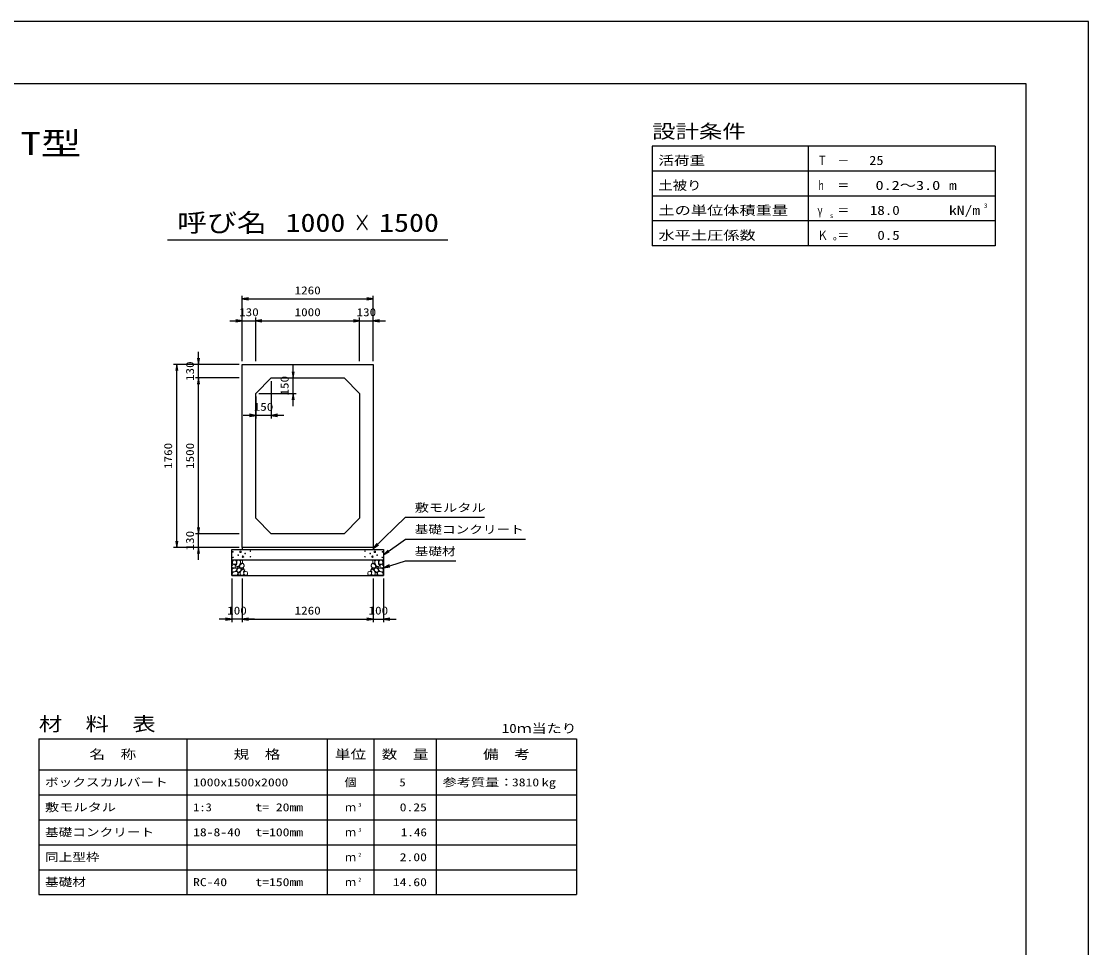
# Model space of a CAD drawing. Units: millimetres at full size. Extents: x 0 to 25230, y 0 to 17820.
# Drawn here: x 14960 to 25230, y 8910 to 17820 of the extents above; entities that cross this region are included whole.
import ezdxf
from ezdxf.enums import TextEntityAlignment as Align

# ---------------------------------------------------------------- set-up
doc = ezdxf.new("R2010")
doc.units = ezdxf.units.MM
for name, color, linetype, lineweight in [('D-DCR-HCHn', 4, 'Continuous', 9), ('D-MTR-FRAM', 7, 'Continuous', 25), ('D-MTR-LINE', 7, 'Continuous', 25), ('D-STR-DIM', 7, 'Continuous', 25), ('D-STR-STRn', 1, 'Continuous', 25), ('D-STR-TXT', 7, 'Continuous', 25), ('D-TTL', 2, 'Continuous', 25), ('D-TTL-FRAM', 2, 'Continuous', 25), ('D-TTL-LINE', 7, 'Continuous', 25), ('D-TTL-TXT', 7, 'Continuous', 25)]:
    doc.layers.add(name, color=color, linetype=linetype, lineweight=lineweight)
doc.layers.add('D-MTR', color=7, linetype='Continuous')
doc.layers.add('D-MTR-TXT', color=7, linetype='Continuous')
doc.styles.add('ＭＳ ゴシック', font='')
doc.styles.get('ＭＳ ゴシック').set_extended_font_data('MS Gothic')

# ---------------------------------------------------------------- blocks, each defined once
blk = doc.blocks.new('open_arrow')
at = {"color": 0, "linetype": 'Continuous', "lineweight": -2}
blk.add_lwpolyline([(7.5, 1.25), (0, 0), (7.5, -1.25)], dxfattribs=at)

msp = doc.modelspace()

# ---------------------------------------------------------------- linework, layer by layer
at = {"layer": 'D-DCR-HCHn'}
for points in [[(17023.399, 12633.696), (17007.796, 12637.163), (16993.928, 12630.228), (16992.194, 12614.626), (16995.661, 12602.491), (17012.997, 12597.29), (17025.132, 12597.29), (17030.333, 12605.958), (17030.333, 12625.028)], [(17037.267, 12635.429), (17032.067, 12619.827), (17033.8, 12602.491), (17021.665, 12583.421), (17037.267, 12574.753), (17054.603, 12583.421), (17065.005, 12597.29), (17068.472, 12619.827), (17065.005, 12631.962), (17054.603, 12637.163)], [(17070.206, 12631.962), (17070.206, 12611.159), (17078.874, 12605.958), (17087.542, 12611.159), (17089.275, 12623.294), (17087.542, 12633.696), (17075.407, 12637.163)], [(18359.794, 12631.962), (18359.794, 12611.159), (18351.126, 12605.958), (18342.458, 12611.159), (18340.725, 12623.294), (18342.458, 12633.696), (18354.593, 12637.163)], [(18392.733, 12635.429), (18397.933, 12619.827), (18396.2, 12602.491), (18408.335, 12583.421), (18392.733, 12574.753), (18375.397, 12583.421), (18364.995, 12597.29), (18361.528, 12619.827), (18364.995, 12631.962), (18375.397, 12637.163)], [(18406.601, 12633.696), (18422.204, 12637.163), (18436.072, 12630.228), (18437.806, 12614.626), (18434.339, 12602.491), (18417.003, 12597.29), (18404.868, 12597.29), (18399.667, 12605.958), (18399.667, 12625.028)], [(16990.46, 12590.356), (16985.26, 12574.753), (16992.194, 12564.352), (17009.53, 12562.618), (17021.366, 12567.699), (17016.464, 12579.954), (17019.932, 12586.889), (17012.997, 12593.823), (17002.596, 12597.29)], [(17023.366, 12532.757), (17036.208, 12552.019), (17034.603, 12556.834), (17016.946, 12561.65), (17000.894, 12560.045), (16989.658, 12550.414), (16988.052, 12539.177), (16989.658, 12527.941), (17002.499, 12524.731)], [(17040.735, 12574.753), (17032.067, 12567.819), (17035.534, 12562.618), (17047.669, 12562.618), (17052.87, 12564.352), (17056.337, 12571.286), (17051.136, 12576.487)], [(17068.311, 12532.757), (17076.337, 12552.019), (17069.916, 12560.045), (17050.654, 12560.045), (17042.628, 12556.834), (17034.603, 12545.598), (17034.603, 12535.967), (17042.628, 12523.125), (17052.259, 12521.52)], [(17066.739, 12593.823), (17058.071, 12573.02), (17065.005, 12564.352), (17085.808, 12564.352), (17094.476, 12567.819), (17103.144, 12579.954), (17103.144, 12590.356), (17094.476, 12604.224), (17084.074, 12605.958)], [(17095.599, 12494.232), (17100.415, 12508.679), (17098.81, 12524.731), (17110.046, 12542.388), (17095.599, 12550.414), (17079.548, 12542.388), (17069.916, 12529.546), (17066.706, 12508.679), (17069.916, 12497.443), (17079.548, 12492.627)], [(17092.389, 12550.414), (17100.415, 12556.834), (17097.204, 12561.65), (17085.968, 12561.65), (17081.153, 12560.045), (17077.942, 12553.624), (17082.758, 12548.808)], [(17108.441, 12495.837), (17122.887, 12492.627), (17135.729, 12499.048), (17137.334, 12513.494), (17134.124, 12524.731), (17118.072, 12529.546), (17106.836, 12529.546), (17102.02, 12521.52), (17102.02, 12503.863)], [(18321.559, 12495.837), (18307.113, 12492.627), (18294.271, 12499.048), (18292.666, 12513.494), (18295.876, 12524.731), (18311.928, 12529.546), (18323.164, 12529.546), (18327.98, 12521.52), (18327.98, 12503.863)], [(18334.401, 12494.232), (18329.585, 12508.679), (18331.19, 12524.731), (18319.954, 12542.388), (18334.401, 12550.414), (18350.452, 12542.388), (18360.084, 12529.546), (18363.294, 12508.679), (18360.084, 12497.443), (18350.452, 12492.627)], [(18363.261, 12593.823), (18371.929, 12573.02), (18364.995, 12564.352), (18344.192, 12564.352), (18335.524, 12567.819), (18326.856, 12579.954), (18326.856, 12590.356), (18335.524, 12604.224), (18345.926, 12605.958)], [(18337.611, 12550.414), (18329.585, 12556.834), (18332.796, 12561.65), (18344.032, 12561.65), (18348.847, 12560.045), (18352.058, 12553.624), (18347.242, 12548.808)], [(18361.689, 12532.757), (18353.663, 12552.019), (18360.084, 12560.045), (18379.346, 12560.045), (18387.372, 12556.834), (18395.397, 12545.598), (18395.397, 12535.967), (18387.372, 12523.125), (18377.741, 12521.52)], [(18389.265, 12574.753), (18397.933, 12567.819), (18394.466, 12562.618), (18382.331, 12562.618), (18377.13, 12564.352), (18373.663, 12571.286), (18378.864, 12576.487)], [(18406.634, 12532.757), (18393.792, 12552.019), (18395.397, 12556.834), (18413.054, 12561.65), (18429.106, 12560.045), (18440.342, 12550.414), (18441.948, 12539.177), (18440.342, 12527.941), (18427.501, 12524.731)], [(18439.54, 12590.356), (18444.74, 12574.753), (18437.806, 12564.352), (18420.47, 12562.618), (18408.634, 12567.699), (18413.536, 12579.954), (18410.068, 12586.889), (18417.003, 12593.823), (18427.404, 12597.29)], [(17029.787, 12492.627), (17041.023, 12497.443), (17044.234, 12513.494), (17037.813, 12524.731), (17026.577, 12527.941), (17012.13, 12526.336), (16996.078, 12519.915), (16988.052, 12510.284), (16988.052, 12499.048), (16992.868, 12492.627), (17012.13, 12494.232)], [(17065.101, 12497.443), (17065.101, 12516.705), (17057.075, 12521.52), (17049.049, 12516.705), (17047.444, 12505.469), (17049.049, 12495.837), (17060.285, 12492.627)], [(18364.899, 12497.443), (18364.899, 12516.705), (18372.925, 12521.52), (18380.951, 12516.705), (18382.556, 12505.469), (18380.951, 12495.837), (18369.715, 12492.627)], [(18400.213, 12492.627), (18388.977, 12497.443), (18385.766, 12513.494), (18392.187, 12524.731), (18403.423, 12527.941), (18417.87, 12526.336), (18433.922, 12519.915), (18441.948, 12510.284), (18441.948, 12499.048), (18437.132, 12492.627), (18417.87, 12494.232)]]:
    msp.add_lwpolyline(points, close=True, dxfattribs=at)
for centre, radius in [((16995.727, 12717.43), 3), ((16996.869, 12663.919), 3), ((17047.292, 12685.761), 3), ((17068.336, 12717.43), 7.5), ((17091.664, 12669.97), 7.5), ((17112.708, 12701.639), 3), ((17163.131, 12723.481), 3), ((17164.273, 12669.97), 3), ((18265.727, 12669.97), 3), ((18266.869, 12723.481), 3), ((18317.292, 12701.639), 3), ((18338.336, 12669.97), 7.5), ((18361.664, 12717.43), 7.5), ((18382.708, 12685.761), 3), ((18433.131, 12663.919), 3), ((18434.273, 12717.43), 3)]:
    msp.add_circle(centre, radius, dxfattribs=at)
at = {"layer": 'D-MTR-FRAM'}
for p, q in [((15127.5, 10920), (20302.5, 10920)), ((15127.5, 10920), (15127.5, 9420)), ((20302.5, 10920), (20302.5, 9420)), ((15127.5, 9420), (20302.5, 9420))]:
    msp.add_line(p, q, dxfattribs=at)
at = {"layer": 'D-MTR-LINE'}
for p, q in [((16552.5, 10920), (16552.5, 9420)), ((17902.5, 10920), (17902.5, 9420)), ((18352.5, 10920), (18352.5, 9420)), ((18952.5, 10920), (18952.5, 9420)), ((15127.5, 10620), (20302.5, 10620)), ((15127.5, 10380), (20302.5, 10380)), ((15127.5, 10140), (20302.5, 10140)), ((15127.5, 9900), (20302.5, 9900)), ((15127.5, 9660), (20302.5, 9660))]:
    msp.add_line(p, q, dxfattribs=at)
at = {"layer": 'D-STR-DIM'}
for p, q in [((17085, 14550), (17085, 15180)), ((17085, 15150), (18345, 15150)), ((18345, 14550), (18345, 15180)), ((16965, 14940), (17335, 14940)), ((17085, 14550), (17085, 14970)), ((17215, 14550), (17215, 14970)), ((17215, 14550), (17215, 14970)), ((17215, 14940), (18215, 14940)), ((18095, 14940), (18465, 14940)), ((18215, 14550), (18215, 14970)), ((18215, 14550), (18215, 14970)), ((18345, 14550), (18345, 14970)), ((16665, 14270), (16665, 14640)), ((17055, 14520), (16425, 14520)), ((16455, 12760), (16455, 14520)), ((17055, 14520), (16635, 14520)), ((17575, 14120), (17575, 14510)), ((17055, 14390), (16635, 14390)), ((17055, 14390), (16635, 14390)), ((16665, 12890), (16665, 14390)), ((17395, 14390), (17605, 14390)), ((17365, 14360), (17365, 14000)), ((17215, 14210), (17215, 14000)), ((17245, 14240), (17605, 14240)), ((17485, 14030), (17095, 14030)), ((16665, 12640), (16665, 13010)), ((17055, 12890), (16635, 12890)), ((17055, 12890), (16635, 12890)), ((17055, 12760), (16425, 12760)), ((17055, 12760), (16635, 12760)), ((16985, 12460), (16985, 12040)), ((17085, 12460), (17085, 12040)), ((17085, 12460), (17085, 12040)), ((18345, 12460), (18345, 12040)), ((18345, 12460), (18345, 12040)), ((18445, 12460), (18445, 12040)), ((17205, 12070), (16865, 12070)), ((17085, 12070), (18345, 12070)), ((18225, 12070), (18565, 12070))]:
    msp.add_line(p, q, dxfattribs=at)
at = {"layer": 'D-STR-STRn'}
for p, q in [((17085, 14520), (18345, 14520)), ((17085, 12760), (17085, 14520)), ((18345, 14520), (18345, 12760)), ((17365, 14390), (17215, 14240)), ((17365, 14390), (18065, 14390)), ((18215, 14240), (18065, 14390)), ((17215, 13040), (17215, 14240)), ((18215, 14240), (18215, 13040)), ((17215, 13040), (17365, 12890)), ((18065, 12890), (18215, 13040)), ((18065, 12890), (17365, 12890)), ((16985, 12490), (16985, 12740)), ((16985, 12740), (18445, 12740)), ((18345, 12760), (17085, 12760)), ((17085, 12760), (17085, 12740)), ((18345, 12760), (18345, 12740)), ((18445, 12740), (18445, 12490)), ((16985, 12640), (18445, 12640)), ((16985, 12490), (18445, 12490))]:
    msp.add_line(p, q, dxfattribs=at)
at = {"layer": 'D-STR-TXT'}
for points in [[(18345, 12750), (18655, 13050), (18715, 13050), (19414.975, 13050)], [(18445, 12690), (18655, 12840), (18715, 12840), (19810.457, 12840)], [(18445, 12565), (18655, 12630), (18715, 12630), (19139.416, 12630)]]:
    msp.add_lwpolyline(points, dxfattribs=at)
at = {"layer": 'D-TTL'}
for points in [[(0, 0), (25230, 0), (25230, 17820), (0, 17820)], [(600, 600), (24630, 600), (24630, 17220), (600, 17220)]]:
    msp.add_lwpolyline(points, close=True, dxfattribs=at)
at = {"layer": 'D-TTL-FRAM'}
for p, q in [((24330, 16620), (21030, 16620)), ((21030, 16620), (21030, 15660)), ((24330, 16620), (24330, 15660)), ((24330, 15660), (21030, 15660))]:
    msp.add_line(p, q, dxfattribs=at)
at = {"layer": 'D-TTL-LINE'}
for p, q in [((22530, 16620), (22530, 15660)), ((24330, 16380), (21030, 16380)), ((24330, 16140), (21030, 16140)), ((24330, 15900), (21030, 15900))]:
    msp.add_line(p, q, dxfattribs=at)
at = {"layer": 'D-TTL-TXT'}
msp.add_line((16365, 15720), (19065, 15720), dxfattribs=at)

# ---------------------------------------------------------------- block references
at = {"layer": 'D-STR-DIM', "xscale": 8, "yscale": 8}
for p in [(17085, 15150), (17215, 14940), (17215, 14940), (18345, 14940), (17365, 14030), (17085, 12070), (17085, 12070), (18445, 12070)]:
    msp.add_blockref('open_arrow', p, dxfattribs=at)
for p, rotation in [((18345, 15150), 180), ((17085, 14940), 180), ((18215, 14940), 180), ((18215, 14940), 180), ((16455, 14520), 270), ((16665, 14520), 90), ((16665, 14390), 270), ((16665, 14390), 270), ((17575, 14390), 90), ((17575, 14240), 270), ((17215, 14030), 180), ((16665, 12890), 90), ((16665, 12890), 90), ((16455, 12760), 90), ((16665, 12760), 270), ((16985, 12070), 180), ((18345, 12070), 180), ((18345, 12070), 180)]:
    msp.add_blockref('open_arrow', p, dxfattribs=dict(at, rotation=rotation))
at = {"layer": 'D-STR-TXT', "xscale": 8, "yscale": 8}
for p, rotation in [((18345, 12750), 44.1), ((18445, 12690), 35.5), ((18445, 12565), 17.2)]:
    msp.add_blockref('open_arrow', p, dxfattribs=dict(at, rotation=rotation))

# ---------------------------------------------------------------- texts
at = {"layer": 'D-MTR', "style": 'ＭＳ ゴシック', "width": 1.25}
msp.add_text('材\u3000料\u3000表', height=132, dxfattribs=at).set_placement((15127.5, 10956), align=Align.BOTTOM_LEFT)
at = {"layer": 'D-MTR', "style": 'ＭＳ ゴシック', "width": 1.2}
msp.add_text('10ｍ当たり', height=87.98, dxfattribs=at).set_placement((20302.5, 10949), align=Align.BOTTOM_RIGHT)
at = {"layer": 'D-MTR-TXT', "style": 'ＭＳ ゴシック'}
for s, height, width, p in [('名\u3000称', 87.98, 1.25, (15840, 10770)), ('規\u3000格', 87.98, 1.25, (17227.5, 10770)), ('単位', 87.98, 1.25, (18127.5, 10770)), ('数\u3000量', 87.98, 1.25, (18652.5, 10770)), ('備\u3000考', 87.98, 1.25, (19627.5, 10770)), ('個', 76.98, 1.1, (18127.5, 10500))]:
    msp.add_text(s, height=height, dxfattribs=dict(at, width=width)).set_placement(p, align=Align.MIDDLE_CENTER)
for s, width, p in [('ボックスカルバート', 1.25, (15187.5, 10500)), ('1000x1500x2000', 1.25, (16612.5, 10500)), ('参考質量：    kg', 1.3, (19012.5, 10500)), ('敷モルタル', 1.3, (15187.5, 10260)), ('1:3', 1.15, (16612.5, 10260)), ('t= 20mm', 1.25, (17212.5, 10260)), ('基礎コンクリート', 1.25, (15187.5, 10020)), ('18-8-40', 1.25, (16612.5, 10020)), ('t=100mm', 1.25, (17212.5, 10020)), ('同上型枠', 1.25, (15187.5, 9780)), ('基礎材', 1.25, (15187.5, 9540)), ('RC-40', 1.25, (16612.5, 9540)), ('t=150mm', 1.25, (17212.5, 9540))]:
    msp.add_text(s, height=76.98, dxfattribs=dict(at, width=width)).set_placement(p, align=Align.MIDDLE_LEFT)
for s, width, p in [('5', 1.15, (18657.83, 10500)), ('3810', 1.25, (19942.5, 10500)), ('0.25', 1.25, (18862.5, 10260)), ('1.46', 1.2, (18862.5, 10020)), ('2.00', 1.25, (18862.5, 9780)), ('14.60', 1.25, (18862.5, 9540))]:
    msp.add_text(s, height=76.98, dxfattribs=dict(at, width=width)).set_placement(p, align=Align.MIDDLE_RIGHT)
for p in [(18127.5, 10260), (18127.5, 10020), (18127.5, 9780), (18127.5, 9540)]:
    msp.add_text('ｍ', height=76.98, dxfattribs=at).set_placement(p, align=Align.MIDDLE_CENTER)
at = {"layer": 'D-MTR-TXT', "style": 'ＭＳ ゴシック', "width": 1.15}
for s, p in [('3', (18202.5, 10253)), ('3', (18202.5, 10013)), ('2', (18202.5, 9773)), ('2', (18202.5, 9533))]:
    msp.add_text(s, height=38.49, dxfattribs=at).set_placement(p, align=Align.BOTTOM_LEFT)
at = {"layer": 'D-STR-DIM', "style": 'ＭＳ ゴシック', "width": 1.2}
for s, p in [('1260', (17715, 15232.5)), ('130', (17150, 15022.5)), ('1000', (17715, 15022.5)), ('130', (18280, 15022.5)), ('150', (17290, 14112.5)), ('100', (17035, 12152.5)), ('1260', (17715, 12152.5)), ('100', (18395, 12152.5))]:
    msp.add_text(s, height=76.98, dxfattribs=at).set_placement(p, align=Align.MIDDLE_CENTER)
for s, p in [('130', (16582.5, 14455)), ('150', (17492.5, 14315)), ('1760', (16372.5, 13640)), ('1500', (16582.5, 13640)), ('130', (16582.5, 12825))]:
    msp.add_text(s, height=76.98, rotation=90, dxfattribs=at).set_placement(p, align=Align.MIDDLE_CENTER)
at = {"layer": 'D-STR-TXT', "style": 'ＭＳ ゴシック'}
for s, width, p in [('敷モルタル', 1.3, (18745, 13080)), ('基礎コンクリート', 1.25, (18745, 12870)), ('基礎材', 1.25, (18745, 12660))]:
    msp.add_text(s, height=76.98, dxfattribs=dict(at, width=width)).set_placement(p, align=Align.BOTTOM_LEFT)
at = {"layer": 'D-TTL-TXT', "style": 'ＭＳ ゴシック'}
for s, height, width, p in [('設計条件', 132, 1.25, (21030, 16656)), ('活荷重', 87.98, 1.25, (21090, 16412)), ('Ｔ', 87.98, 0.75, (22620, 16412)), ('－', 87.98, 0.95, (22812, 16412)), ('土被り', 87.98, 1.15, (21090, 16172)), ('ｈ', 87.98, 0.6, (22620, 16172)), ('＝', 87.98, 0.95, (22812, 16172)), ('m', 87.98, 1.25, (23886, 16172)), ('土の単位体積重量', 87.98, 1.3, (21090, 15932)), ('γ', 87.98, 0.75, (22620, 15932)), ('＝', 87.98, 0.95, (22812, 15932)), ('kN/m', 87.98, 1.25, (23886, 15932)), ('3', 43.99, 1.15, (24222, 16012)), ('s', 43.99, 1.15, (22740, 15916)), ('水平土圧係数', 87.98, 1.3, (21090, 15692)), ('Ｋ', 87.98, 0.85, (22620, 15692)), ('o', 43.99, 1.2, (22770, 15700)), ('＝', 87.98, 0.95, (22812, 15692))]:
    msp.add_text(s, height=height, dxfattribs=dict(at, width=width)).set_placement(p, align=Align.BOTTOM_LEFT)
for s, height, width, p in [('DCJボックスカルバート K型・T型', 219.9, 1.3, (12615, 16470)), ('呼び名', 176, 1.2, (16890, 15742.5)), ('1000', 176, 1.2, (17790, 15742.5)), ('×', 176, 0.7, (18240, 15742.5)), ('1500', 176, 1.2, (18690, 15742.5))]:
    msp.add_text(s, height=height, dxfattribs=dict(at, width=width)).set_placement(p, align=Align.BOTTOM_CENTER)
for s, width, p in [('25', 1.15, (23256.061, 16412)), ('0.2～3.0', 1.3, (23801.848, 16172)), ('18.0', 1.2, (23412, 15932)), ('0.5', 1.2, (23412, 15692))]:
    msp.add_text(s, height=87.98, dxfattribs=dict(at, width=width)).set_placement(p, align=Align.BOTTOM_RIGHT)

doc.saveas('drawing.dxf')
